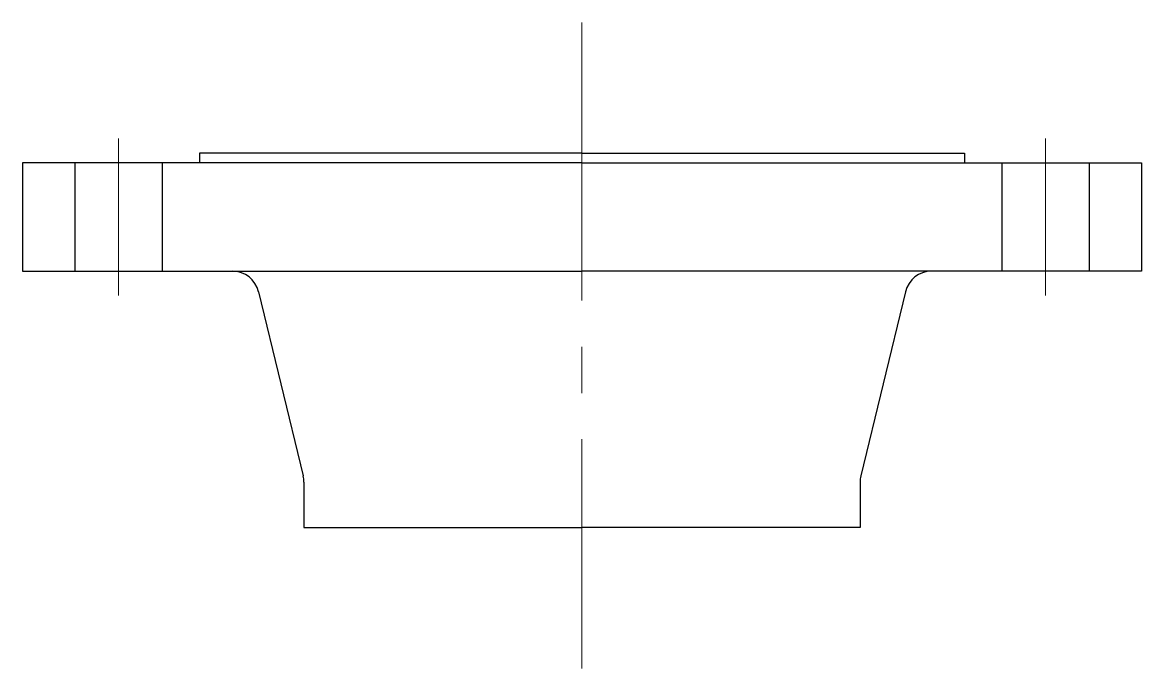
# Paper-space layout '布局1' of a CAD drawing. Header units: millimetres. Extents: x -730 to 835, y -2912 to -1856.
# Drawn here: x 811.79 to 834.79, y -1917.33 to -1904.04 of the extents above; entities outside this region: 34.
import ezdxf

# ---------------------------------------------------------------- set-up
doc = ezdxf.new("R2010")
doc.units = ezdxf.units.MM
doc.header["$PDMODE"] = 1
doc.linetypes.add('CENTER2', pattern=[28.575, 19.05, -3.175, 3.175, -3.175])
for name, color, linetype, lineweight in [('1粗实线', 7, 'Continuous', 30), ('3中心线', 1, 'CENTER2', 18), ('8标注', 3, 'Continuous', 18)]:
    doc.layers.add(name, color=color, linetype=linetype, lineweight=lineweight)

psp = doc.layouts.new('布局1')

# ---------------------------------------------------------------- linework, layer by layer
at = {"layer": '1粗实线'}
for p, q in [((823.287, -1906.926), (811.787, -1906.926)), ((811.787, -1906.926), (811.787, -1909.156)), ((812.862, -1906.926), (812.862, -1909.156)), ((814.662, -1906.926), (814.662, -1909.156)), ((823.287, -1906.726), (815.427, -1906.726)), ((815.427, -1906.726), (815.427, -1906.926)), ((823.287, -1906.726), (831.147, -1906.726)), ((823.287, -1906.926), (834.787, -1906.926)), ((831.147, -1906.726), (831.147, -1906.926)), ((831.912, -1906.926), (831.912, -1909.156)), ((833.712, -1906.926), (833.712, -1909.156)), ((834.787, -1906.926), (834.787, -1909.156)), ((811.787, -1909.156), (823.287, -1909.156)), ((834.787, -1909.156), (823.287, -1909.156)), ((816.639, -1909.577), (817.557, -1913.363)), ((829.935, -1909.577), (829.018, -1913.363)), ((817.572, -1913.492), (817.572, -1914.426)), ((829.002, -1913.492), (829.002, -1914.426)), ((817.572, -1914.426), (823.287, -1914.426)), ((829.002, -1914.426), (823.287, -1914.426))]:
    psp.add_line(p, q, dxfattribs=at)
for centre, start, end in [((816.105, -1909.706), 13.6251, 90), ((830.47, -1909.706), 90, 166.3749), ((817.022, -1913.492), 0, 13.6251), ((829.552, -1913.492), 166.3749, 180)]:
    psp.add_arc(centre, 0.55, start, end, dxfattribs=at)
at = {"layer": '1粗实线', "color": 0, "linetype": 'ByBlock'}
for p in [(-690.43, -1855.503), (-717.114, -1860.227), (-698.378, -1863.903), (-687.179, -1863.903), (-687.179, -1871.103), (-711.179, -1878.549), (-687.179, -1878.549), (-690.43, -1879.503), (-703.375, -2887.715), (-730.059, -2892.44), (-711.323, -2896.115), (-700.124, -2896.115), (-700.124, -2903.315), (-724.124, -2910.761), (-700.124, -2910.761), (-703.375, -2911.715)]:
    psp.add_point(p, dxfattribs=at)
at = {"layer": '1粗实线', "linetype": 'ByBlock'}
for p in [(-688.139, -1855.503), (-710.496, -1864.623), (-710.219, -1865.103), (-710.219, -1869.903), (-710.496, -1870.383), (-711.179, -1871.566), (-711.179, -1878.543), (-711.179, -1878.543), (-701.084, -2887.715), (-723.441, -2896.835), (-723.164, -2897.315), (-723.164, -2902.115), (-723.441, -2902.595), (-724.124, -2903.778), (-724.124, -2910.755), (-724.124, -2910.755)]:
    psp.add_point(p, dxfattribs=at)
at = {"layer": '3中心线', "ltscale": 0.3}
psp.add_line((823.287, -1904.039), (823.287, -1917.325), dxfattribs=at)
at = {"layer": '3中心线'}
for p, q in [((813.762, -1906.426), (813.762, -1909.656)), ((832.812, -1906.426), (832.812, -1909.656))]:
    psp.add_line(p, q, dxfattribs=at)
at = {"layer": '8标注'}
for p in [(-711.179, -1863.44), (-724.124, -2895.652)]:
    psp.add_point(p, dxfattribs=at)

doc.saveas('drawing.dxf')
